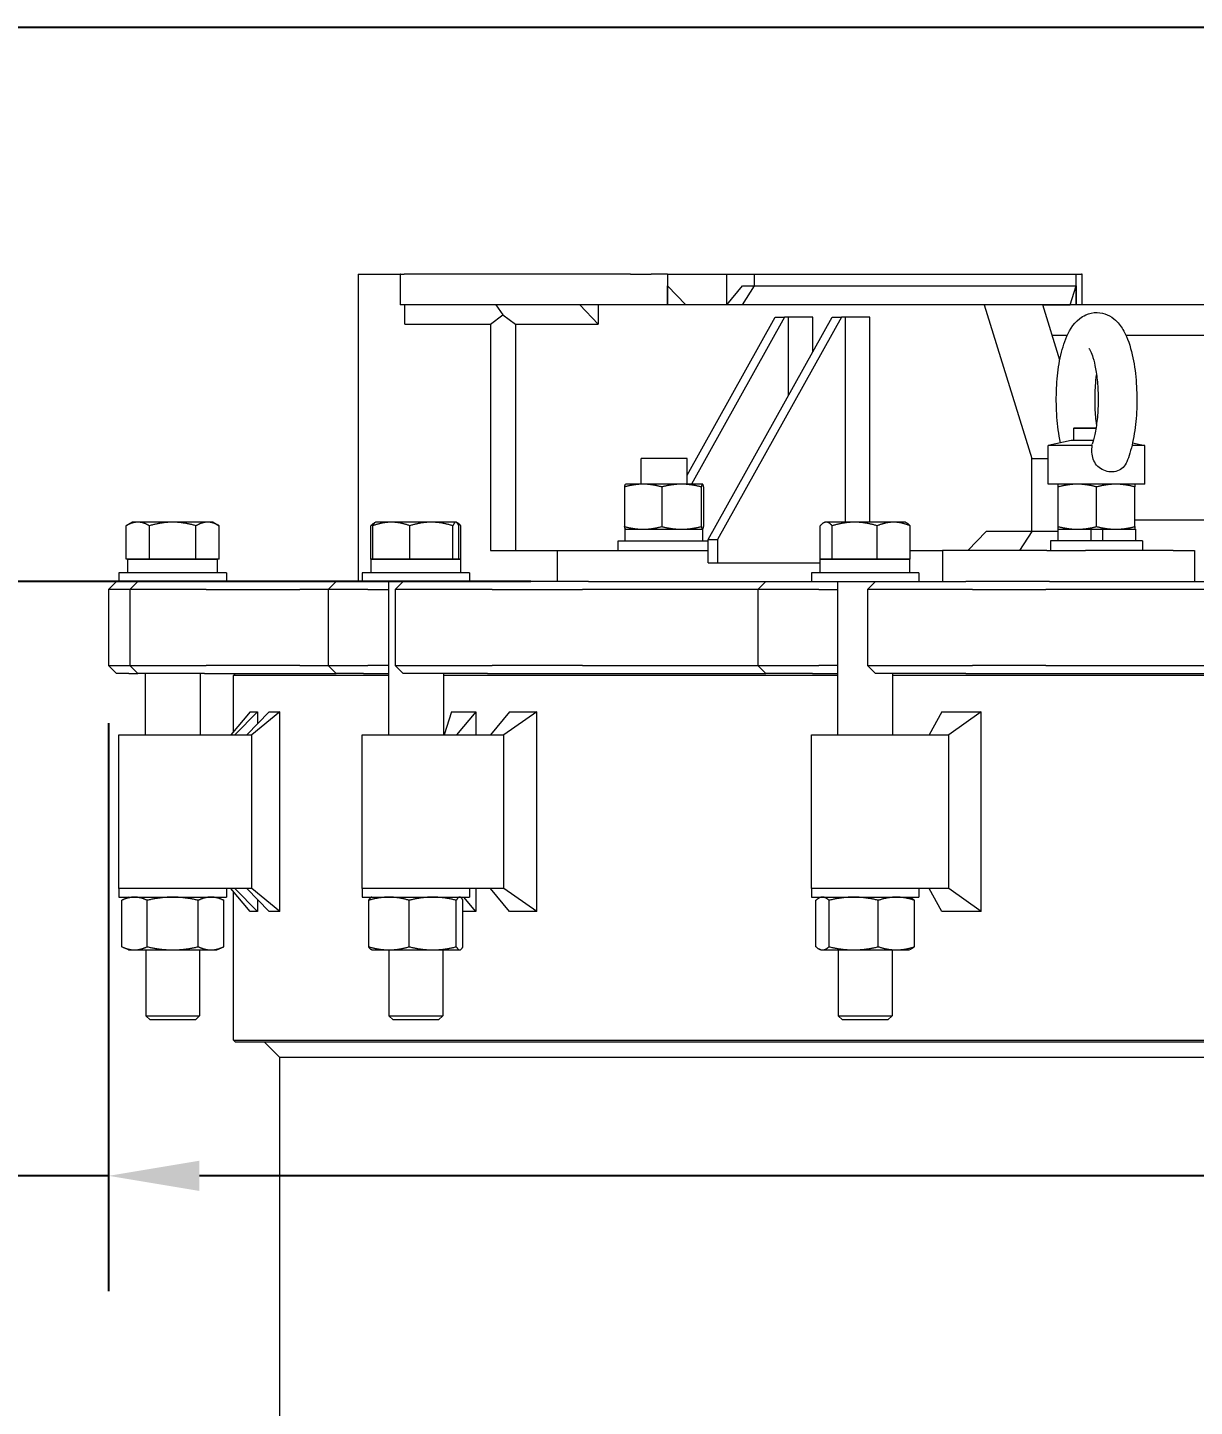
# Model space of a CAD drawing. Header units: inches. Extents: x 19 to 503, y 7 to 322.
# Drawn here: x 75.18 to 94.17, y 118.06 to 140.51 of the extents above; entities that cross this region are included whole.
import ezdxf

# ---------------------------------------------------------------- set-up
doc = ezdxf.new("R2010")
doc.units = ezdxf.units.IN
doc.header["$LTSCALE"] = 15
doc.header["$MEASUREMENT"] = 0
doc.linetypes.add('DASHED_SPACE', pattern=[0.2067, 0.1654, -0.0413])
for name, color, linetype, lineweight in [('Dimension (ANSI)', 7, 'Continuous', 25), ('Sketch Geometry (ANSI)', 7, 'Continuous', 25), ('Visible (ANSI)', 7, 'Continuous', 50)]:
    doc.layers.add(name, color=color, linetype=linetype, lineweight=lineweight)
doc.styles.add('MEMCOR Medium', font='arial.ttf')
doc.dimstyles.new('Default (ANSI)', dxfattribs={"dimscale": 15, "dimtxt": 0.15, "dimasz": 0.098425, "dimexe": 0.125, "dimexo": 0.0625, "dimgap": 0.031496, "dimtad": 0, "dimtih": 1, "dimtoh": 1, "dimdec": 4, "dimrnd": 1e-08, "dimzin": 3, "dimdsep": 46, "dimlunit": 5, "dimtxsty": 'MEMCOR Medium', "dimcen": 0.09, "dimdle": 0.393701, "dimclrd": 256, "dimclre": 256, "dimclrt": 256, "dimadec": 0, "dimazin": 1, "dimtfac": 0.8, "dimtofl": 0, "dimtmove": 0, "dimatfit": 3, "dimfxl": 1, "dimfrac": 1, "dimtolj": 1, "dimtzin": 4, "dimlwd": -1, "dimlwe": -1, "dimarcsym": 0})

# ---------------------------------------------------------------- blocks, each defined once
blk = doc.blocks.new('*D19')
at = {"layer": 'Defpoints', "color": 0, "transparency": 16777216}
for p in [(76.504, 130.124), (130.574, 130.124), (130.574, 121.816)]:
    blk.add_point(p, dxfattribs=at)
at = {"layer": 'Dimension (ANSI)', "transparency": 16777216}
for p, q in [((76.504, 129.186), (76.504, 119.941)), ((130.574, 129.186), (130.574, 119.941)), ((76.504, 121.816), (68.289, 121.816)), ((129.097, 121.816), (77.98, 121.816))]:
    blk.add_line(p, q, dxfattribs=at)
for points in [[(77.98, 122.062), (77.98, 121.57), (76.504, 121.816)], [(129.097, 122.062), (129.097, 121.57), (130.574, 121.816)]]:
    blk.add_solid(points, dxfattribs=at)
at = {"layer": 'Dimension (ANSI)', "transparency": 16777216, "char_height": 2.25, "attachment_point": 5, "style": 'MEMCOR Medium'}
for s, insert in [('\\A1; 54{\\H0.8x;\\S1#16;} in', (59.29, 124.13)), ('\\A1;[1373.4 mm]', (59.29, 119.902))]:
    blk.add_mtext(s, dxfattribs=dict(at, insert=insert))
blk = doc.blocks.new('*D21')
at = {"layer": 'Defpoints', "color": 0, "transparency": 16777216}
for p in [(45.734, 131.494), (84.314, 131.494), (80.815, 43.556)]:
    blk.add_point(p, dxfattribs=at)
at = {"layer": 'Dimension (ANSI)', "transparency": 16777216}
for p, q in [((83.377, 131.494), (43.859, 131.494)), ((45.734, 130.017), (45.734, 103.807)), ((45.734, 45.033), (45.734, 95.319)), ((79.877, 43.556), (43.859, 43.556))]:
    blk.add_line(p, q, dxfattribs=at)
for points in [[(45.488, 130.017), (45.98, 130.017), (45.734, 131.494)], [(45.488, 45.033), (45.98, 45.033), (45.734, 43.556)]]:
    blk.add_solid(points, dxfattribs=at)
at = {"layer": 'Dimension (ANSI)', "transparency": 16777216, "char_height": 2.25, "attachment_point": 5, "style": 'MEMCOR Medium'}
for s, insert in [('\\A1; 87{\\H0.8x;\\S15#16;} in', (45.734, 101.893)), ('\\A1;[2233.6 mm]', (45.734, 97.649))]:
    blk.add_mtext(s, dxfattribs=dict(at, insert=insert))
blk = doc.blocks.new('*D28')
at = {"layer": 'Defpoints', "color": 0, "transparency": 16777216}
for p in [(31.507, 140.509), (102.964, 140.509), (80.815, 43.556)]:
    blk.add_point(p, dxfattribs=at)
at = {"layer": 'Dimension (ANSI)', "transparency": 16777216}
for p, q in [((102.026, 140.509), (29.632, 140.509)), ((31.507, 139.032), (31.507, 88.995)), ((31.507, 45.033), (31.507, 80.507)), ((79.877, 43.556), (29.632, 43.556))]:
    blk.add_line(p, q, dxfattribs=at)
for points in [[(31.261, 139.032), (31.753, 139.032), (31.507, 140.509)], [(31.261, 45.033), (31.753, 45.033), (31.507, 43.556)]]:
    blk.add_solid(points, dxfattribs=at)
at = {"layer": 'Dimension (ANSI)', "transparency": 16777216, "char_height": 2.25, "attachment_point": 5, "style": 'MEMCOR Medium'}
for s, insert in [('\\A1; 96{\\H0.8x;\\S15#16;} in', (31.507, 87.081)), ('\\A1;[2462.6 mm]', (31.507, 82.837))]:
    blk.add_mtext(s, dxfattribs=dict(at, insert=insert))

msp = doc.modelspace()

# ---------------------------------------------------------------- linework, layer by layer
at = {"layer": 'Sketch Geometry (ANSI)', "linetype": 'DASHED_SPACE', "ltscale": 1.133667}
msp.add_line((137.84455, 140.5087), (25.36665, 140.5087), dxfattribs=at)
at = {"layer": 'Visible (ANSI)', "linetype": 'Continuous', "lineweight": 18}
for p, q in [((80.5631, 136.4937), (81.2503, 136.4937)), ((80.5631, 136.4937), (80.5631, 131.4937)), ((81.25468, 136.4937), (81.2503, 136.4937)), ((81.2503, 136.4937), (81.2503, 135.9937)), ((81.25468, 136.4937), (81.31196, 136.4937)), ((84.99603, 136.4937), (81.31196, 136.4937)), ((84.99603, 136.4937), (85.33144, 136.4937)), ((85.59967, 136.4937), (85.33144, 136.4937)), ((85.59967, 136.4937), (85.8031, 136.4937)), ((85.59967, 136.4937), (85.59967, 135.9937)), ((85.8031, 136.4937), (86.5631, 136.4937)), ((86.5631, 135.9937), (86.5631, 136.4937)), ((86.5631, 136.4937), (87.01725, 136.4937)), ((87.01725, 136.4937), (92.24806, 136.4937)), ((87.01725, 136.3062), (87.01725, 136.4937)), ((92.24806, 136.4937), (92.33522, 136.4937)), ((92.24806, 135.9937), (92.24806, 136.4937)), ((92.3499, 136.4937), (92.33522, 136.4937)), ((92.3499, 135.9937), (92.3499, 136.4937)), ((85.89688, 135.9937), (85.59967, 136.3062)), ((85.59967, 135.9937), (85.59967, 136.3062)), ((86.5631, 135.9937), (86.81908, 136.3062)), ((86.81908, 136.3062), (87.01725, 136.3062)), ((86.82124, 135.9937), (87.01725, 136.3062)), ((87.01725, 136.3062), (92.24806, 136.3062)), ((92.15149, 135.9937), (92.24806, 136.3062)), ((92.24806, 136.3062), (92.24806, 135.9937)), ((81.25468, 135.9937), (81.2503, 135.9937)), ((81.31196, 135.9937), (81.25468, 135.9937)), ((84.7675, 135.9937), (81.31196, 135.9937)), ((81.3231, 135.6812), (81.3231, 135.9937)), ((82.71714, 135.6812), (82.92167, 135.8298)), ((82.80259, 135.9937), (82.92167, 135.8298)), ((82.92167, 135.8298), (83.1262, 135.6812)), ((84.47029, 135.6812), (84.17309, 135.9937)), ((84.47029, 135.9937), (84.47029, 135.6812)), ((90.75506, 135.9937), (84.7675, 135.9937)), ((91.70612, 135.9937), (90.75506, 135.9937)), ((90.75506, 135.9937), (91.5276, 133.4937)), ((98.76611, 135.9937), (91.70612, 135.9937)), ((91.98365, 135.09559), (91.70612, 135.9937)), ((91.70612, 135.9937), (92.15149, 135.9937)), ((81.3231, 135.6812), (82.71714, 135.6812)), ((82.71714, 135.6812), (82.71714, 131.9937)), ((83.1262, 135.6812), (83.1262, 131.9937)), ((83.1262, 135.6812), (84.47029, 135.6812)), ((85.91886, 133.22448), (87.34984, 135.7937)), ((87.50435, 135.7937), (85.9905, 133.0757)), ((86.26065, 132.1737), (88.27689, 135.7937)), ((88.4314, 135.7937), (86.41516, 132.1737)), ((87.34984, 135.7937), (87.50435, 135.7937)), ((87.56855, 135.7937), (87.50435, 135.7937)), ((87.96232, 135.7937), (87.56855, 135.7937)), ((87.56855, 134.52192), (87.56855, 135.7937)), ((87.96232, 135.22891), (87.96232, 135.7937)), ((88.27689, 135.7937), (88.4314, 135.7937)), ((88.4956, 135.7937), (88.4314, 135.7937)), ((88.88937, 135.7937), (88.4956, 135.7937)), ((88.4956, 132.45733), (88.4956, 135.7937)), ((88.88937, 132.45733), (88.88937, 135.7937)), ((92.10303, 135.4937), (91.86062, 135.4937)), ((100.32939, 135.4937), (93.06128, 135.4937)), ((92.16681, 133.78471), (91.79476, 133.70562)), ((92.52738, 133.78471), (92.16681, 133.78471)), ((92.21966, 133.9937), (92.20716, 133.9812)), ((92.57115, 133.9812), (92.20716, 133.9812)), ((92.20716, 133.9812), (92.20716, 133.78471)), ((92.21966, 133.9937), (92.5732, 133.9937)), ((92.51212, 133.70562), (91.79476, 133.70562)), ((91.79476, 133.0757), (91.79476, 133.70562)), ((93.36956, 133.70562), (93.15785, 133.70562)), ((93.16768, 133.74853), (93.36956, 133.70562)), ((93.36956, 133.0757), (93.36956, 133.70562)), ((85.91886, 133.4937), (85.16886, 133.4937)), ((85.16886, 133.0757), (85.16886, 133.4937)), ((85.91886, 133.0757), (85.91886, 133.4937)), ((91.5276, 133.4937), (91.79476, 133.4937)), ((91.5276, 132.3062), (91.5276, 133.4937)), ((84.90044, 133.03061), (84.90044, 132.38679)), ((84.91886, 133.0757), (84.91796, 133.07528)), ((85.20283, 133.0757), (84.91886, 133.0757)), ((85.82693, 133.0757), (85.20283, 133.0757)), ((85.50522, 133.03061), (85.50522, 132.38679)), ((86.16796, 133.0757), (85.82693, 133.0757)), ((86.14864, 133.03061), (86.14864, 132.38679)), ((86.16886, 133.0757), (86.16796, 133.0757)), ((86.16886, 133.0757), (86.16975, 133.07528)), ((86.18728, 133.03061), (86.18728, 132.38679)), ((93.36956, 133.0757), (91.79476, 133.0757)), ((91.95716, 132.38679), (91.95716, 133.03061)), ((92.58216, 132.38679), (92.58216, 133.03061)), ((93.20716, 132.38679), (93.20716, 133.03061)), ((76.89065, 132.45733), (76.78917, 132.39874)), ((76.97854, 132.45733), (76.89065, 132.45733)), ((77.54665, 132.45733), (76.97854, 132.45733)), ((78.11476, 132.45733), (77.54665, 132.45733)), ((78.20265, 132.45733), (78.11476, 132.45733)), ((78.20265, 132.45733), (78.30413, 132.39874)), ((80.84204, 132.45406), (80.82456, 132.44397)), ((80.8477, 132.45733), (80.84204, 132.45406)), ((81.10435, 132.45733), (80.8477, 132.45733)), ((81.75474, 132.45733), (81.10435, 132.45733)), ((82.15408, 132.45733), (81.75474, 132.45733)), ((82.1597, 132.45733), (82.15408, 132.45733)), ((82.1597, 132.45733), (82.16536, 132.45406)), ((82.16536, 132.45406), (82.18284, 132.44397)), ((88.15937, 132.45733), (88.13623, 132.44397)), ((88.18172, 132.45733), (88.15937, 132.45733)), ((88.64558, 132.45733), (88.18172, 132.45733)), ((89.27923, 132.45733), (88.64558, 132.45733)), ((89.47137, 132.45733), (89.27923, 132.45733)), ((89.47137, 132.45733), (89.49451, 132.44397)), ((93.20716, 132.4937), (98.53708, 132.4937)), ((76.78917, 131.85333), (76.78917, 132.39874)), ((77.16791, 131.85333), (77.16791, 132.39874)), ((77.92539, 131.85333), (77.92539, 132.39874)), ((78.30413, 131.85333), (78.30413, 132.39874)), ((80.77202, 131.85333), (80.77202, 132.39874)), ((80.80387, 131.85333), (80.80387, 132.39874)), ((81.40483, 131.85333), (81.40483, 132.39874)), ((82.10465, 131.85333), (82.10465, 132.39874)), ((82.20352, 131.85333), (82.20352, 132.39874)), ((82.23537, 131.85333), (82.23537, 132.39874)), ((84.91136, 132.3417), (86.17636, 132.3417)), ((84.91136, 132.1537), (84.91136, 132.3417)), ((84.91886, 132.3417), (84.91796, 132.34212)), ((86.16886, 132.3417), (86.16975, 132.34212)), ((86.17636, 132.1537), (86.17636, 132.3417)), ((88.08369, 131.85333), (88.08369, 132.39874)), ((88.27975, 131.85333), (88.27975, 132.39874)), ((89.01142, 131.85333), (89.01142, 132.39874)), ((89.54704, 131.85333), (89.54704, 132.39874)), ((90.78596, 132.3062), (90.48876, 131.9937)), ((91.5276, 132.3062), (90.78596, 132.3062)), ((91.5276, 132.3062), (91.32697, 131.9937)), ((91.94966, 132.3062), (91.5276, 132.3062)), ((91.94966, 132.3417), (92.48816, 132.3417)), ((91.94966, 132.3417), (91.94966, 132.1537)), ((92.48816, 132.3417), (92.48816, 132.1537)), ((92.48816, 132.3417), (92.67616, 132.3417)), ((92.67616, 132.3417), (92.67616, 132.1537)), ((92.67616, 132.3417), (93.21466, 132.3417)), ((93.21466, 132.3417), (93.21466, 132.1537)), ((82.71714, 131.9937), (83.1262, 131.9937)), ((83.1262, 131.9937), (83.81114, 131.9937)), ((83.81114, 131.9937), (83.83561, 131.9937)), ((83.81114, 131.4937), (83.81114, 131.9937)), ((83.83561, 131.9937), (84.29914, 131.9937)), ((84.29914, 131.9937), (84.92917, 131.9937)), ((84.79386, 132.1537), (86.26065, 132.1537)), ((84.79386, 131.9937), (84.79386, 132.1537)), ((84.92917, 131.9937), (86.26065, 131.9937)), ((86.26065, 132.1737), (86.41516, 132.1737)), ((86.26065, 131.7937), (86.26065, 132.1737)), ((86.41516, 132.1737), (86.41516, 131.7937)), ((89.54704, 131.9937), (90.07267, 131.9937)), ((91.77226, 131.9937), (90.07267, 131.9937)), ((90.07267, 131.9937), (90.07267, 131.4937)), ((91.77226, 131.9937), (92.4023, 131.9937)), ((93.33216, 132.1537), (91.83216, 132.1537)), ((91.83216, 132.1537), (91.83216, 131.9937)), ((93.82888, 131.9937), (92.4023, 131.9937)), ((93.33216, 132.1537), (93.33216, 131.9937)), ((93.82888, 131.9937), (94.17438, 131.9937)), ((94.17438, 131.9937), (94.17438, 131.4937)), ((76.97854, 131.85333), (76.78917, 131.85333)), ((76.81715, 131.85333), (78.27564, 131.85333)), ((76.81715, 131.63433), (76.81715, 131.85333)), ((76.89065, 131.85333), (76.89065, 131.85333)), ((77.16791, 131.85333), (76.97854, 131.85333)), ((77.54665, 131.85333), (77.16791, 131.85333)), ((77.92539, 131.85333), (77.54665, 131.85333)), ((78.11476, 131.85333), (77.92539, 131.85333)), ((78.30413, 131.85333), (78.11476, 131.85333)), ((78.20265, 131.85333), (78.20265, 131.85333)), ((80.80387, 131.85333), (80.77202, 131.85333)), ((80.7742, 131.85333), (82.2332, 131.85333)), ((80.7742, 131.63433), (80.7742, 131.85333)), ((81.10435, 131.85333), (80.80387, 131.85333)), ((80.8477, 131.85333), (80.8477, 131.85333)), ((81.40483, 131.85333), (81.10435, 131.85333)), ((81.75474, 131.85333), (81.40483, 131.85333)), ((82.10465, 131.85333), (81.75474, 131.85333)), ((82.15408, 131.85333), (82.10465, 131.85333)), ((82.20352, 131.85333), (82.15408, 131.85333)), ((82.1597, 131.85333), (82.1597, 131.85333)), ((82.23537, 131.85333), (82.20352, 131.85333)), ((82.2332, 131.63433), (82.2332, 131.85333)), ((86.26065, 131.7937), (86.41516, 131.7937)), ((86.41516, 131.7937), (88.08587, 131.7937)), ((88.18172, 131.85333), (88.08369, 131.85333)), ((88.08587, 131.85333), (89.54487, 131.85333)), ((88.08587, 131.63433), (88.08587, 131.85333)), ((88.15937, 131.85333), (88.15937, 131.85333)), ((88.27975, 131.85333), (88.18172, 131.85333)), ((88.64558, 131.85333), (88.27975, 131.85333)), ((89.01142, 131.85333), (88.64558, 131.85333)), ((89.27923, 131.85333), (89.01142, 131.85333)), ((89.54704, 131.85333), (89.27923, 131.85333)), ((89.47137, 131.85333), (89.47137, 131.85333)), ((89.54487, 131.63433), (89.54487, 131.85333)), ((78.42165, 131.63433), (76.67165, 131.63433)), ((76.67165, 131.63433), (76.67165, 131.4937)), ((78.27615, 131.63433), (78.27615, 131.69807)), ((78.42165, 131.63433), (78.42165, 131.4937)), ((82.3787, 131.63433), (80.6287, 131.63433)), ((80.6287, 131.63433), (80.6287, 131.4937)), ((82.3787, 131.63433), (82.3787, 131.4937)), ((89.69037, 131.63433), (87.94037, 131.63433)), ((87.94037, 131.63433), (87.94037, 131.4937)), ((89.69037, 131.63433), (89.69037, 131.4937)), ((76.63377, 131.4937), (76.50377, 131.3637)), ((76.51629, 131.3637), (76.50377, 131.3637)), ((76.50377, 131.3637), (76.50377, 130.1237)), ((76.56207, 131.3637), (76.51629, 131.3637)), ((76.85116, 131.3637), (76.56207, 131.3637)), ((76.63377, 131.4937), (76.64466, 131.4937)), ((76.64466, 131.4937), (76.67165, 131.4937)), ((76.67165, 131.4937), (76.98116, 131.4937)), ((76.98116, 131.4937), (76.85116, 131.3637)), ((76.8574, 131.3637), (76.85116, 131.3637)), ((76.85116, 131.3637), (76.85116, 130.1237)), ((76.92127, 131.3637), (76.8574, 131.3637)), ((78.08904, 131.3637), (76.92127, 131.3637)), ((76.98116, 131.4937), (76.98415, 131.4937)), ((76.98415, 131.4937), (77.04772, 131.4937)), ((77.04772, 131.4937), (78.06368, 131.4937)), ((79.01394, 131.4937), (78.06368, 131.4937)), ((78.08904, 131.3637), (79.0393, 131.3637)), ((79.73971, 131.4937), (79.01394, 131.4937)), ((79.0393, 131.3637), (79.61531, 131.3637)), ((80.07716, 131.3637), (79.61531, 131.3637)), ((79.73971, 131.4937), (80.20716, 131.4937)), ((80.20716, 131.4937), (80.07716, 131.3637)), ((80.22522, 131.3637), (80.07716, 131.3637)), ((80.07716, 131.3637), (80.07716, 130.1237)), ((80.20716, 131.4937), (80.33597, 131.4937)), ((80.37368, 131.3637), (80.22522, 131.3637)), ((80.33597, 131.4937), (80.48372, 131.4937)), ((80.7242, 131.3637), (80.37368, 131.3637)), ((80.48372, 131.4937), (80.6287, 131.4937)), ((80.6287, 131.4937), (81.29866, 131.4937)), ((80.7242, 131.3637), (81.0562, 131.3637)), ((81.0562, 131.4937), (81.0562, 128.9937)), ((81.29866, 131.4937), (81.16866, 131.3637)), ((81.21472, 131.3637), (81.16866, 131.3637)), ((81.16866, 131.3637), (81.16866, 130.1237)), ((81.37851, 131.3637), (81.21472, 131.3637)), ((81.29866, 131.4937), (81.32077, 131.4937)), ((81.32077, 131.4937), (81.48378, 131.4937)), ((82.74387, 131.3637), (81.37851, 131.3637)), ((81.48378, 131.4937), (82.67165, 131.4937)), ((83.47724, 131.4937), (82.67165, 131.4937)), ((82.74387, 131.3637), (83.54946, 131.3637)), ((84.31424, 131.4937), (83.47724, 131.4937)), ((83.54946, 131.3637), (84.21375, 131.3637)), ((87.07012, 131.3637), (84.21375, 131.3637)), ((84.31424, 131.4937), (87.20012, 131.4937)), ((87.20012, 131.4937), (87.07012, 131.3637)), ((87.48341, 131.3637), (87.07012, 131.3637)), ((87.07012, 131.3637), (87.07012, 130.1237)), ((87.20012, 131.4937), (87.55968, 131.4937)), ((87.71194, 131.3637), (87.48341, 131.3637)), ((87.55968, 131.4937), (87.78713, 131.4937)), ((88.0644, 131.3637), (87.71194, 131.3637)), ((87.78713, 131.4937), (87.95417, 131.4937)), ((87.95417, 131.4937), (88.98374, 131.4937)), ((88.0644, 131.3637), (88.36787, 131.3637)), ((88.36787, 131.4937), (88.36787, 128.9937)), ((88.98374, 131.4937), (88.85374, 131.3637)), ((88.97065, 131.3637), (88.85374, 131.3637)), ((88.85374, 131.3637), (88.85374, 130.1237)), ((89.20942, 131.3637), (88.97065, 131.3637)), ((88.98374, 131.4937), (89.03985, 131.4937)), ((89.03985, 131.4937), (89.2775, 131.4937)), ((90.56453, 131.3637), (89.20942, 131.3637)), ((89.2775, 131.4937), (90.45644, 131.4937)), ((90.99471, 131.4937), (90.45644, 131.4937)), ((90.56453, 131.3637), (91.1028, 131.3637)), ((91.81551, 131.4937), (90.99471, 131.4937)), ((91.1028, 131.3637), (91.75423, 131.3637)), ((96.28101, 131.3637), (91.75423, 131.3637)), ((91.81551, 131.4937), (96.31875, 131.4937)), ((76.50377, 130.1237), (76.51629, 130.1237)), ((76.63377, 129.9937), (76.50377, 130.1237)), ((76.51629, 130.1237), (76.56207, 130.1237)), ((76.56207, 130.1237), (76.85116, 130.1237)), ((76.64466, 129.9937), (76.63377, 129.9937)), ((76.69022, 129.9937), (76.64466, 129.9937)), ((76.83193, 129.9937), (76.69022, 129.9937)), ((76.83193, 129.9937), (76.98116, 129.9937)), ((76.85116, 130.1237), (76.8574, 130.1237)), ((76.98116, 129.9937), (76.85116, 130.1237)), ((76.8574, 130.1237), (76.92127, 130.1237)), ((76.92127, 130.1237), (78.08904, 130.1237)), ((76.98415, 129.9937), (76.98116, 129.9937)), ((77.04772, 129.9937), (76.98415, 129.9937)), ((78.06368, 129.9937), (77.04772, 129.9937)), ((77.09915, 129.9937), (77.09915, 128.9937)), ((77.99415, 129.9937), (77.99415, 128.9937)), ((78.06368, 129.9937), (79.01394, 129.9937)), ((79.0393, 130.1237), (78.08904, 130.1237)), ((78.56869, 129.9937), (78.53744, 129.96245)), ((79.01394, 129.9937), (79.54839, 129.9937)), ((79.61531, 130.1237), (79.0393, 130.1237)), ((79.54839, 129.9937), (80.20716, 129.9937)), ((79.61531, 130.1237), (80.07716, 130.1237)), ((80.07716, 130.1237), (80.22522, 130.1237)), ((80.20716, 129.9937), (80.07716, 130.1237)), ((80.33597, 129.9937), (80.20716, 129.9937)), ((80.22522, 130.1237), (80.37368, 130.1237)), ((80.48372, 129.9937), (80.33597, 129.9937)), ((80.37368, 130.1237), (80.7242, 130.1237)), ((80.65197, 129.9937), (80.48372, 129.9937)), ((80.65197, 129.9937), (81.0562, 129.9937)), ((81.0562, 130.1237), (80.7242, 130.1237)), ((81.16866, 130.1237), (81.21472, 130.1237)), ((81.29866, 129.9937), (81.16866, 130.1237)), ((81.21472, 130.1237), (81.37851, 130.1237)), ((81.32077, 129.9937), (81.29866, 129.9937)), ((81.48378, 129.9937), (81.32077, 129.9937)), ((81.37851, 130.1237), (82.74387, 130.1237)), ((82.67165, 129.9937), (81.48378, 129.9937)), ((81.9512, 129.9937), (81.9512, 128.9937)), ((82.67165, 129.9937), (83.47724, 129.9937)), ((83.54946, 130.1237), (82.74387, 130.1237)), ((83.47724, 129.9937), (84.02493, 129.9937)), ((84.21375, 130.1237), (83.54946, 130.1237)), ((84.02493, 129.9937), (87.20012, 129.9937)), ((84.21375, 130.1237), (87.07012, 130.1237)), ((87.07012, 130.1237), (87.48341, 130.1237)), ((87.20012, 129.9937), (87.07012, 130.1237)), ((87.55968, 129.9937), (87.20012, 129.9937)), ((87.48341, 130.1237), (87.71194, 130.1237)), ((87.78713, 129.9937), (87.55968, 129.9937)), ((87.71194, 130.1237), (88.0644, 130.1237)), ((87.95631, 129.9937), (87.78713, 129.9937)), ((87.95631, 129.9937), (88.36787, 129.9937)), ((88.36787, 130.1237), (88.0644, 130.1237)), ((88.85374, 130.1237), (88.97065, 130.1237)), ((88.98374, 129.9937), (88.85374, 130.1237)), ((88.97065, 130.1237), (89.20942, 130.1237)), ((89.03985, 129.9937), (88.98374, 129.9937)), ((89.2775, 129.9937), (89.03985, 129.9937)), ((89.20942, 130.1237), (90.56453, 130.1237)), ((89.26287, 129.9937), (89.26287, 128.9937)), ((90.45644, 129.9937), (89.2775, 129.9937)), ((90.45644, 129.9937), (90.99471, 129.9937)), ((91.1028, 130.1237), (90.56453, 130.1237)), ((90.99471, 129.9937), (91.47226, 129.9937)), ((91.75423, 130.1237), (91.1028, 130.1237)), ((91.47226, 129.9937), (96.54802, 129.9937)), ((91.75423, 130.1237), (96.28101, 130.1237)), ((81.0562, 129.96245), (78.53744, 129.96245)), ((78.53744, 129.04585), (78.53744, 129.96245)), ((88.36787, 129.96245), (81.9512, 129.96245)), ((97.92102, 129.96245), (89.26287, 129.96245)), ((78.80465, 129.36855), (78.49425, 128.9937)), ((78.92648, 129.36855), (78.55744, 128.9937)), ((79.11869, 129.36855), (78.75253, 128.9937)), ((78.80465, 129.36855), (78.92648, 129.36855)), ((79.29232, 129.36855), (78.83566, 128.9937)), ((78.92648, 129.36855), (78.92648, 129.17178)), ((79.11869, 129.36855), (79.29232, 129.36855)), ((79.29232, 126.11885), (79.29232, 129.36855)), ((82.08252, 129.36855), (81.96563, 128.9937)), ((82.08252, 129.36855), (82.48125, 129.36855)), ((82.48125, 129.36855), (82.16552, 128.9937)), ((82.48125, 129.36855), (82.48125, 128.9937)), ((83.02862, 129.36855), (82.72109, 128.9937)), ((83.47127, 129.36855), (82.93787, 128.9937)), ((83.02862, 129.36855), (83.47127, 129.36855)), ((83.47127, 126.11885), (83.47127, 129.36855)), ((90.06101, 129.36855), (89.85892, 128.9937)), ((90.06101, 129.36855), (90.7053, 129.36855)), ((90.7053, 129.36855), (90.17637, 128.9937)), ((90.7053, 126.11885), (90.7053, 129.36855)), ((76.67165, 128.9937), (77.71735, 128.9937)), ((76.67165, 126.4937), (76.67165, 128.9937)), ((77.71735, 128.9937), (78.83566, 128.9937)), ((78.83566, 126.4937), (78.83566, 128.9937)), ((80.6287, 128.9937), (81.98982, 128.9937)), ((80.6287, 126.4937), (80.6287, 128.9937)), ((81.98982, 128.9937), (82.93787, 128.9937)), ((82.93787, 126.4937), (82.93787, 128.9937)), ((87.94037, 128.9937), (89.5429, 128.9937)), ((87.94037, 126.4937), (87.94037, 128.9937)), ((89.5429, 128.9937), (90.17637, 128.9937)), ((90.17637, 126.4937), (90.17637, 128.9937)), ((77.71735, 126.4937), (76.67165, 126.4937)), ((77.71735, 126.4937), (76.67165, 126.4937)), ((76.67165, 126.4937), (76.67165, 126.35308)), ((78.83566, 126.4937), (77.71735, 126.4937)), ((78.42165, 126.4937), (78.42165, 126.35308)), ((78.80465, 126.11885), (78.49425, 126.4937)), ((78.53744, 124.02495), (78.53744, 126.44155)), ((78.92648, 126.11885), (78.55744, 126.4937)), ((79.11869, 126.11885), (78.75253, 126.4937)), ((79.29232, 126.11885), (78.83566, 126.4937)), ((81.98982, 126.4937), (80.6287, 126.4937)), ((81.98982, 126.4937), (80.6287, 126.4937)), ((80.6287, 126.4937), (80.6287, 126.35308)), ((82.93787, 126.4937), (81.98982, 126.4937)), ((82.3787, 126.4937), (82.3787, 126.35308)), ((82.48125, 126.4937), (82.48125, 126.11885)), ((83.02862, 126.11885), (82.72109, 126.4937)), ((83.47127, 126.11885), (82.93787, 126.4937)), ((89.5429, 126.4937), (87.94037, 126.4937)), ((89.5429, 126.4937), (87.94037, 126.4937)), ((87.94037, 126.4937), (87.94037, 126.35308)), ((90.17637, 126.4937), (89.5429, 126.4937)), ((89.69037, 126.4937), (89.69037, 126.35308)), ((90.06101, 126.11885), (89.85892, 126.4937)), ((90.7053, 126.11885), (90.17637, 126.4937)), ((76.67165, 126.35308), (78.42165, 126.35308)), ((76.82765, 126.35308), (76.71642, 126.30121)), ((76.71642, 125.54594), (76.71642, 126.30121)), ((77.13153, 125.54594), (77.13153, 126.30121)), ((77.96176, 125.54594), (77.96176, 126.30121)), ((78.26565, 126.35308), (78.37688, 126.30121)), ((78.37688, 125.54594), (78.37688, 126.30121)), ((78.92648, 126.31562), (78.92648, 126.11885)), ((80.6287, 126.35308), (82.3787, 126.35308)), ((80.73666, 125.54594), (80.73666, 126.30121)), ((80.7847, 126.35308), (80.77849, 126.35018)), ((81.39533, 125.54594), (81.39533, 126.30121)), ((82.16236, 125.54594), (82.16236, 126.30121)), ((82.2227, 126.35308), (82.2289, 126.35018)), ((82.27073, 125.54594), (82.27073, 126.30121)), ((82.48125, 126.11885), (82.28397, 126.35308)), ((87.94037, 126.35308), (89.69037, 126.35308)), ((88.01343, 125.54594), (88.01343, 126.30121)), ((88.09637, 126.35308), (88.071, 126.34125)), ((88.22831, 125.54594), (88.22831, 126.30121)), ((89.03025, 125.54594), (89.03025, 126.30121)), ((89.53437, 126.35308), (89.55973, 126.34125)), ((89.61731, 125.54594), (89.61731, 126.30121)), ((78.92648, 126.11885), (78.80465, 126.11885)), ((79.29232, 126.11885), (79.11869, 126.11885)), ((82.48125, 126.11885), (82.27073, 126.11885)), ((83.47127, 126.11885), (83.02862, 126.11885)), ((90.7053, 126.11885), (90.06101, 126.11885)), ((76.82765, 125.49408), (76.71642, 125.54594)), ((76.82765, 125.49408), (76.92398, 125.49408)), ((76.92398, 125.49408), (77.54665, 125.49408)), ((77.10915, 125.49408), (77.10915, 124.41944)), ((77.54665, 125.49408), (78.16932, 125.49408)), ((77.98415, 125.49408), (77.98415, 124.41944)), ((78.16932, 125.49408), (78.26565, 125.49408)), ((78.26565, 125.49408), (78.37688, 125.54594)), ((80.7847, 125.49408), (80.77849, 125.49697)), ((80.7847, 125.49408), (81.066, 125.49408)), ((81.066, 125.49408), (81.77885, 125.49408)), ((81.0662, 125.49408), (81.0662, 124.41944)), ((81.77885, 125.49408), (82.21655, 125.49408)), ((81.9412, 125.49408), (81.9412, 124.41944)), ((82.21655, 125.49408), (82.2227, 125.49408)), ((82.2227, 125.49408), (82.2289, 125.49697)), ((88.09637, 125.49408), (88.071, 125.5059)), ((88.09637, 125.49408), (88.12087, 125.49408)), ((88.12087, 125.49408), (88.62928, 125.49408)), ((88.37787, 125.49408), (88.37787, 124.41944)), ((88.62928, 125.49408), (89.32378, 125.49408)), ((89.25287, 125.49408), (89.25287, 124.41944)), ((89.32378, 125.49408), (89.53437, 125.49408)), ((89.53437, 125.49408), (89.55973, 125.5059)), ((77.10915, 124.41944), (77.98415, 124.41944)), ((77.17731, 124.35333), (77.10915, 124.41944)), ((77.91599, 124.35333), (77.17731, 124.35333)), ((77.91599, 124.35333), (77.98415, 124.41944)), ((81.0662, 124.41944), (81.9412, 124.41944)), ((81.13436, 124.35333), (81.0662, 124.41944)), ((81.87304, 124.35333), (81.13436, 124.35333)), ((81.87304, 124.35333), (81.9412, 124.41944)), ((88.37787, 124.41944), (89.25287, 124.41944)), ((88.44603, 124.35333), (88.37787, 124.41944)), ((89.18471, 124.35333), (88.44603, 124.35333)), ((89.18471, 124.35333), (89.25287, 124.41944)), ((78.53744, 124.02495), (128.53987, 124.02495)), ((78.56869, 123.9937), (78.53744, 124.02495)), ((128.50859, 123.9937), (78.56869, 123.9937)), ((79.28895, 123.7437), (79.03895, 123.9937)), ((79.28895, 112.2437), (79.28895, 123.7437)), ((127.78503, 123.7437), (79.28895, 123.7437))]:
    msp.add_line(p, q, dxfattribs=at)
msp.add_ellipse((77.54665, 131.69807), major_axis=(0, 4.1372), ratio=0.17632698, start_param=4.71238898, end_param=4.7499235, dxfattribs=at)
for points, knots in [([(91.99663, 133.74853), (91.98876, 133.78447), (91.98156, 133.82128), (91.95225, 133.98975), (91.93745, 134.13021), (91.92431, 134.41122), (91.92529, 134.55134), (91.94207, 134.82464), (91.95786, 134.95767), (92.00529, 135.21171), (92.03724, 135.33143), (92.12947, 135.56412), (92.18625, 135.67751), (92.33538, 135.7947), (92.36771, 135.81536), (92.46018, 135.85732), (92.52721, 135.87275), (92.65096, 135.86915), (92.70618, 135.8555), (92.80904, 135.81065), (92.85409, 135.77793), (92.94918, 135.6893), (92.98966, 135.6304), (93.08711, 135.45417), (93.12942, 135.3259), (93.19198, 135.0535), (93.21271, 134.91328), (93.23624, 134.63125), (93.2401, 134.49045), (93.23276, 134.21342), (93.22174, 134.07729), (93.18462, 133.81606), (93.15826, 133.69169), (93.10809, 133.53009), (93.09127, 133.48334), (93.07224, 133.4386)], [4.09552197, 4.09552197, 4.09552197, 4.09552197, 4.19963387, 4.19963387, 4.56211198, 4.56211198, 4.90855175, 4.90855175, 5.25587215, 5.25587215, 5.62101812, 5.62101812, 6.0449736, 6.0449736, 6.14387202, 6.14387202, 6.29216644, 6.29216644, 6.41712226, 6.41712226, 6.56359159, 6.56359159, 6.79275957, 6.79275957, 7.21480781, 7.21480781, 7.59032217, 7.59032217, 7.93942864, 7.93942864, 8.28504298, 8.28504298, 8.64169478, 8.64169478, 8.79639587, 8.79639587, 8.79639587, 8.79639587]), ([(92.45855, 135.28571), (92.45855, 135.28571), (92.45992, 135.28409), (92.4669, 135.27397), (92.47543, 135.25973), (92.49685, 135.21376), (92.51038, 135.17862), (92.53883, 135.08539), (92.55357, 135.02411), (92.57976, 134.87987), (92.5907, 134.7952), (92.60537, 134.61308), (92.60872, 134.51518), (92.60657, 134.31948), (92.60095, 134.2217), (92.58175, 134.04008), (92.5683, 133.95598), (92.53889, 133.82199), (92.52368, 133.7687), (92.50854, 133.72625)], [6.62702398, 6.62702398, 6.62702398, 6.62702398, 6.70416555, 6.70416555, 6.86876853, 6.86876853, 7.07490819, 7.07490819, 7.32264417, 7.32264417, 7.59898491, 7.59898491, 7.88954692, 7.88954692, 8.18360734, 8.18360734, 8.4716069, 8.4716069, 8.71095174, 8.71095174, 8.71095174, 8.71095174]), ([(92.58216, 134.05425), (92.57984, 134.07138), (92.57767, 134.08881), (92.56551, 134.19496), (92.5592, 134.28963), (92.55512, 134.48365), (92.55757, 134.58306), (92.56863, 134.73869), (92.57464, 134.79738), (92.58216, 134.85306)], [4.300253669, 4.300253669, 4.300253669, 4.300253669, 4.35754583, 4.35754583, 4.644492531, 4.644492531, 4.938376462, 4.938376462, 5.124524292, 5.124524292, 5.124524292, 5.124524292]), ([(93.07224, 133.4386), (93.0688, 133.43051), (93.06515, 133.42282), (93.04376, 133.38207), (93.02087, 133.35369), (92.96444, 133.30868), (92.93171, 133.29275), (92.85997, 133.27469), (92.8216, 133.2728), (92.74462, 133.28338), (92.70672, 133.29568), (92.6382, 133.33315), (92.60815, 133.35738), (92.55966, 133.41475), (92.54155, 133.44636), (92.51512, 133.51789), (92.50815, 133.55682), (92.5044, 133.63282), (92.50687, 133.66955), (92.51212, 133.70562)], [0.72453654, 0.72453654, 0.72453654, 0.72453654, 0.81032109, 0.81032109, 1.20276192, 1.20276192, 1.59558596, 1.59558596, 1.99035936, 1.99035936, 2.38336514, 2.38336514, 2.76084736, 2.76084736, 3.1197663, 3.1197663, 3.50609869, 3.50609869, 3.8615623, 3.8615623, 3.8615623, 3.8615623])]:
    msp.add_open_spline(points, degree=3, knots=knots, dxfattribs=at)
msp.add_open_spline([(92.51212, 133.70562), (92.50728, 133.71239), (92.50607, 133.71932), (92.50854, 133.72625)], degree=3, dxfattribs=at)
for points, weights in [([(85.20283, 133.0757), (85.06249, 133.0757), (84.90044, 133.03061)], [1, 1.0379548493, 1]), ([(84.90044, 133.03061), (84.90982, 133.07149), (84.91796, 133.07528)], [1, 1.03428601169, 1.00662839197]), ([(85.50522, 133.03061), (85.34317, 133.0757), (85.20283, 133.0757)], [1, 1.0379548493, 1]), ([(85.82693, 133.0757), (85.67763, 133.0757), (85.50522, 133.03061)], [1, 1.0379548493, 1]), ([(86.14864, 133.03061), (85.97624, 133.0757), (85.82693, 133.0757)], [1, 1.0379548493, 1]), ([(86.16796, 133.0757), (86.159, 133.0757), (86.14864, 133.03061)], [1, 1.0379548493, 1]), ([(86.18728, 133.03061), (86.17693, 133.0757), (86.16796, 133.0757)], [1, 1.0379548493, 1]), ([(91.95716, 133.03061), (91.95716, 133.0757), (91.95716, 133.0757)], [1, 1.0379548493, 1]), ([(92.26966, 133.0757), (92.12462, 133.0757), (91.95716, 133.03061)], [1, 1.0379548493, 1]), ([(92.58216, 133.03061), (92.41469, 133.0757), (92.26966, 133.0757)], [1, 1.0379548493, 1]), ([(92.89466, 133.0757), (92.74962, 133.0757), (92.58216, 133.03061)], [1, 1.0379548493, 1]), ([(93.20716, 133.03061), (93.03969, 133.0757), (92.89466, 133.0757)], [1, 1.0379548493, 1]), ([(93.20716, 133.0757), (93.20716, 133.0757), (93.20716, 133.03061)], [1, 1.0379548493, 1]), ([(76.97854, 132.45733), (76.89065, 132.45733), (76.78917, 132.39874)], [1, 1.0379548493, 1]), ([(77.16791, 132.39874), (77.06642, 132.45733), (76.97854, 132.45733)], [1, 1.0379548493, 1]), ([(77.54665, 132.45733), (77.37087, 132.45733), (77.16791, 132.39874)], [1, 1.0379548493, 1]), ([(77.92539, 132.39874), (77.72242, 132.45733), (77.54665, 132.45733)], [1, 1.0379548493, 1]), ([(78.11476, 132.45733), (78.02687, 132.45733), (77.92539, 132.39874)], [1, 1.0379548493, 1]), ([(78.30413, 132.39874), (78.20265, 132.45733), (78.11476, 132.45733)], [1, 1.0379548493, 1]), ([(80.77202, 132.39874), (80.79972, 132.42963), (80.82456, 132.44397)], [1, 1.01965956375, 1.01895290532]), ([(81.10435, 132.45733), (80.9649, 132.45733), (80.80387, 132.39874)], [1, 1.0379548493, 1]), ([(80.80387, 132.39874), (80.82424, 132.44379), (80.84204, 132.45406)], [1, 1.02892942038, 1.01375847525]), ([(81.40483, 132.39874), (81.2438, 132.45733), (81.10435, 132.45733)], [1, 1.0379548493, 1]), ([(81.75474, 132.45733), (81.59234, 132.45733), (81.40483, 132.39874)], [1, 1.0379548493, 1]), ([(82.10465, 132.39874), (81.91713, 132.45733), (81.75474, 132.45733)], [1, 1.0379548493, 1]), ([(82.15408, 132.45733), (82.13114, 132.45733), (82.10465, 132.39874)], [1, 1.0379548493, 1]), ([(82.20352, 132.39874), (82.17703, 132.45733), (82.15408, 132.45733)], [1, 1.0379548493, 1]), ([(82.23537, 132.39874), (82.20125, 132.4368), (82.17112, 132.44991)], [1, 1.02433062887, 1.01746737806]), ([(88.18172, 132.45733), (88.13623, 132.45733), (88.08369, 132.39874)], [1, 1.0379548493, 1]), ([(88.27975, 132.39874), (88.22721, 132.45733), (88.18172, 132.45733)], [1, 1.0379548493, 1]), ([(88.64558, 132.45733), (88.4758, 132.45733), (88.27975, 132.39874)], [1, 1.0379548493, 1]), ([(89.01142, 132.39874), (88.81537, 132.45733), (88.64558, 132.45733)], [1, 1.0379548493, 1]), ([(89.27923, 132.45733), (89.15494, 132.45733), (89.01142, 132.39874)], [1, 1.0379548493, 1]), ([(89.54704, 132.39874), (89.40352, 132.45733), (89.27923, 132.45733)], [1, 1.0379548493, 1]), ([(89.49451, 132.44397), (89.51934, 132.42963), (89.54704, 132.39874)], [1.01895290532, 1.01965956375, 1]), ([(80.81108, 132.41378), (80.79189, 132.40685), (80.77202, 132.39874)], [1.00881298069, 1.00508876131, 1]), ([(84.90044, 132.38679), (85.06249, 132.3417), (85.20283, 132.3417)], [1, 1.0379548493, 1]), ([(84.91796, 132.34212), (84.90982, 132.34591), (84.90044, 132.38679)], [1.00662839197, 1.03428601169, 1]), ([(85.20283, 132.3417), (85.34317, 132.3417), (85.50522, 132.38679)], [1, 1.0379548493, 1]), ([(85.50522, 132.38679), (85.67763, 132.3417), (85.82693, 132.3417)], [1, 1.0379548493, 1]), ([(85.82693, 132.3417), (85.97624, 132.3417), (86.14864, 132.38679)], [1, 1.0379548493, 1]), ([(86.14864, 132.38679), (86.159, 132.3417), (86.16796, 132.3417)], [1, 1.0379548493, 1]), ([(86.16796, 132.3417), (86.17693, 132.3417), (86.18728, 132.38679)], [1, 1.0379548493, 1]), ([(91.95716, 132.38679), (92.12462, 132.3417), (92.26966, 132.3417)], [1, 1.0379548493, 1]), ([(91.95716, 132.3417), (91.95716, 132.3417), (91.95716, 132.38679)], [1, 1.0379548493, 1]), ([(92.26966, 132.3417), (92.41469, 132.3417), (92.58216, 132.38679)], [1, 1.0379548493, 1]), ([(92.58216, 132.38679), (92.74962, 132.3417), (92.89466, 132.3417)], [1, 1.0379548493, 1]), ([(92.89466, 132.3417), (93.03969, 132.3417), (93.20716, 132.38679)], [1, 1.0379548493, 1]), ([(93.20716, 132.38679), (93.20716, 132.3417), (93.20716, 132.3417)], [1, 1.0379548493, 1]), ([(76.92398, 126.35308), (76.82765, 126.35308), (76.71642, 126.30121)], [1, 1.0379548493, 1]), ([(77.13153, 126.30121), (77.0203, 126.35308), (76.92398, 126.35308)], [1, 1.0379548493, 1]), ([(77.54665, 126.35308), (77.35399, 126.35308), (77.13153, 126.30121)], [1, 1.0379548493, 1]), ([(77.96176, 126.30121), (77.7393, 126.35308), (77.54665, 126.35308)], [1, 1.0379548493, 1]), ([(78.16932, 126.35308), (78.07299, 126.35308), (77.96176, 126.30121)], [1, 1.0379548493, 1]), ([(78.37688, 126.30121), (78.26565, 126.35308), (78.16932, 126.35308)], [1, 1.0379548493, 1]), ([(81.066, 126.35308), (80.91315, 126.35308), (80.73666, 126.30121)], [1, 1.0379548493, 1]), ([(80.73666, 126.30121), (80.75899, 126.34109), (80.77849, 126.35018)], [1, 1.02892942038, 1.01375847525]), ([(81.39533, 126.30121), (81.21884, 126.35308), (81.066, 126.35308)], [1, 1.0379548493, 1]), ([(81.77885, 126.35308), (81.60086, 126.35308), (81.39533, 126.30121)], [1, 1.0379548493, 1]), ([(82.16236, 126.30121), (81.95684, 126.35308), (81.77885, 126.35308)], [1, 1.0379548493, 1]), ([(82.21655, 126.35308), (82.1914, 126.35308), (82.16236, 126.30121)], [1, 1.0379548493, 1]), ([(82.27073, 126.30121), (82.24169, 126.35308), (82.21655, 126.35308)], [1, 1.0379548493, 1]), ([(88.12087, 126.35308), (88.071, 126.35308), (88.01343, 126.30121)], [1, 1.0379548493, 1]), ([(88.22831, 126.30121), (88.17073, 126.35308), (88.12087, 126.35308)], [1, 1.0379548493, 1]), ([(88.62928, 126.35308), (88.44319, 126.35308), (88.22831, 126.30121)], [1, 1.0379548493, 1]), ([(89.03025, 126.30121), (88.81537, 126.35308), (88.62928, 126.35308)], [1, 1.0379548493, 1]), ([(89.32378, 126.35308), (89.18755, 126.35308), (89.03025, 126.30121)], [1, 1.0379548493, 1]), ([(89.61731, 126.30121), (89.46, 126.35308), (89.32378, 126.35308)], [1, 1.0379548493, 1]), ([(89.55973, 126.34125), (89.58695, 126.32856), (89.61731, 126.30121)], [1.01895290532, 1.01965956375, 1]), ([(76.71642, 125.54594), (76.82765, 125.49408), (76.92398, 125.49408)], [1, 1.0379548493, 1]), ([(76.92398, 125.49408), (77.0203, 125.49408), (77.13153, 125.54594)], [1, 1.0379548493, 1]), ([(77.13153, 125.54594), (77.35399, 125.49408), (77.54665, 125.49408)], [1, 1.0379548493, 1]), ([(77.54665, 125.49408), (77.7393, 125.49408), (77.96176, 125.54594)], [1, 1.0379548493, 1]), ([(77.96176, 125.54594), (78.07299, 125.49408), (78.16932, 125.49408)], [1, 1.0379548493, 1]), ([(78.16932, 125.49408), (78.26565, 125.49408), (78.37688, 125.54594)], [1, 1.0379548493, 1]), ([(80.77849, 125.49697), (80.75899, 125.50606), (80.73666, 125.54594)], [1.01375847525, 1.02892942038, 1]), ([(80.73666, 125.54594), (80.91315, 125.49408), (81.066, 125.49408)], [1, 1.0379548493, 1]), ([(81.066, 125.49408), (81.21884, 125.49408), (81.39533, 125.54594)], [1, 1.0379548493, 1]), ([(81.39533, 125.54594), (81.60086, 125.49408), (81.77885, 125.49408)], [1, 1.0379548493, 1]), ([(81.77885, 125.49408), (81.95684, 125.49408), (82.16236, 125.54594)], [1, 1.0379548493, 1]), ([(82.16236, 125.54594), (82.1914, 125.49408), (82.21655, 125.49408)], [1, 1.0379548493, 1]), ([(82.21655, 125.49408), (82.24169, 125.49408), (82.27073, 125.54594)], [1, 1.0379548493, 1]), ([(88.01343, 125.54594), (88.071, 125.49408), (88.12087, 125.49408)], [1, 1.0379548493, 1]), ([(88.12087, 125.49408), (88.17073, 125.49408), (88.22831, 125.54594)], [1, 1.0379548493, 1]), ([(88.22831, 125.54594), (88.44319, 125.49408), (88.62928, 125.49408)], [1, 1.0379548493, 1]), ([(88.62928, 125.49408), (88.81537, 125.49408), (89.03025, 125.54594)], [1, 1.0379548493, 1]), ([(89.03025, 125.54594), (89.18755, 125.49408), (89.32378, 125.49408)], [1, 1.0379548493, 1]), ([(89.32378, 125.49408), (89.46, 125.49408), (89.61731, 125.54594)], [1, 1.0379548493, 1]), ([(89.61731, 125.54594), (89.58695, 125.51859), (89.55973, 125.5059)], [1, 1.01965956375, 1.01895290532])]:
    msp.add_rational_spline(points, weights, degree=2, dxfattribs=at)

# ---------------------------------------------------------------- dimensions: what is measured, and where the dimension line sits
at = {"layer": 'Dimension (ANSI)'}
for base, p1, p2, angle, text, override, picture, middle in [((31.50691, 140.5087), (80.81468, 43.5562), (102.96366, 140.5087), 90, ' <> in\\X[2462.6 mm]', {"dimgap": 0.031496, "dimdec": 4, "dimpost": '', "dimtol": 0, "dimlim": 0, "dimtp": 0, "dimtm": 0, "dimtdec": 2, "dimatfit": 1}, '*D28', (31.50691, 84.7509)), ((45.73377, 131.4937), (80.81468, 43.5562), (84.31424, 131.4937), 90, ' <> in\\X[2233.6 mm]', {"dimgap": 0.031496, "dimdec": 4, "dimpost": '', "dimtol": 0, "dimlim": 0, "dimtp": 0, "dimtm": 0, "dimtdec": 2, "dimatfit": 1}, '*D21', (45.73377, 99.56289)), ((130.57354, 121.81607), (76.50377, 130.1237), (130.57354, 130.1237), 180, ' <> in\\X[1373.4 mm]', {"dimgap": 0.031496, "dimtih": 0, "dimtoh": 0, "dimdec": 4, "dimpost": '', "dimtol": 0, "dimlim": 0, "dimtp": 0, "dimtm": 0, "dimtdec": 2, "dimatfit": 2}, '*D19', (59.29015, 121.81607))]:
    dim = msp.add_linear_dim(base=base, p1=p1, p2=p2, angle=angle, text=text, dimstyle='Default (ANSI)', override=override, dxfattribs=at)
    dim.commit()
    dim.dimension.update_dxf_attribs({"geometry": picture, "text_midpoint": middle, "dimtype": 160})

doc.saveas('drawing.dxf')
